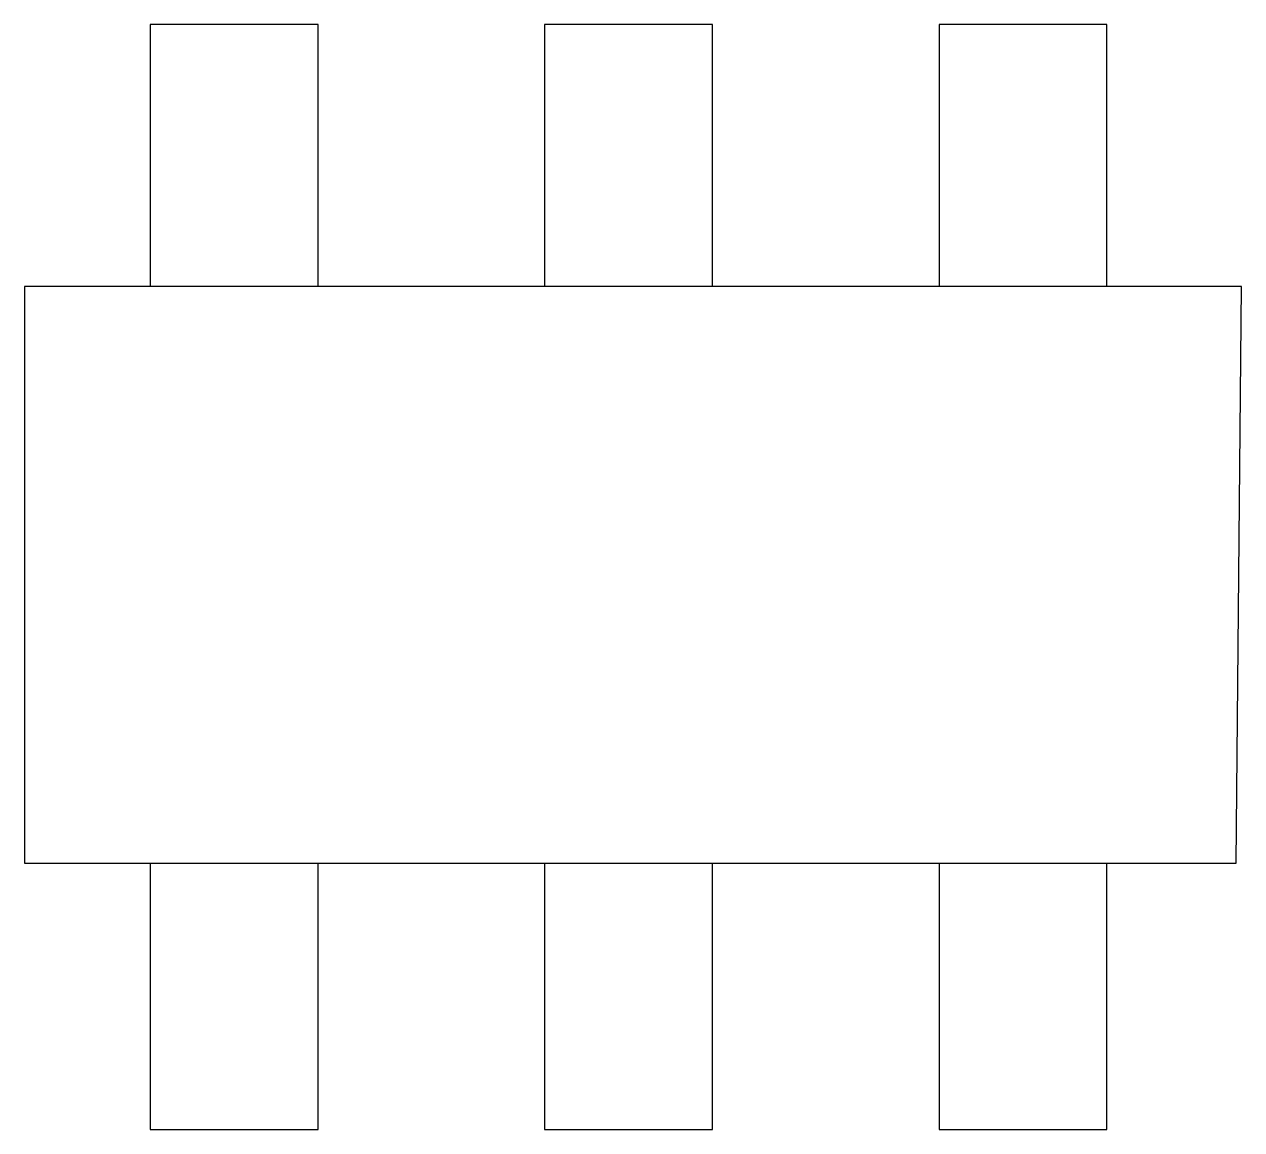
# Model space of a CAD drawing. Header units: millimetres. Extents: x 573 to 698, y 194 to 280.
# Drawn here: x 638.063 to 640.964, y 253.097 to 255.731 of the extents above; entities that cross this region are included whole.
import ezdxf

# ---------------------------------------------------------------- set-up
doc = ezdxf.new("R2010")
doc.units = ezdxf.units.MM
doc.header["$LTSCALE"] = 30.734
doc.layers.get('0').update_dxf_attribs({"linetype": 'CONTINUOUS'})

msp = doc.modelspace()

# ---------------------------------------------------------------- linework, layer by layer
at = {"color": 7, "linetype": 'Continuous'}
for p, q in [((638.3629, 255.7307), (638.3629, 255.1057)), ((638.7629, 255.7307), (638.3629, 255.7307)), ((638.7629, 255.1057), (638.7629, 255.7307)), ((639.3027, 255.7307), (639.3027, 255.1057)), ((639.7027, 255.7307), (639.3027, 255.7307)), ((639.7027, 255.1057), (639.7027, 255.7307)), ((640.2425, 255.7307), (640.2425, 255.1057)), ((640.6425, 255.7307), (640.2425, 255.7307)), ((640.6425, 255.1057), (640.6425, 255.7307)), ((638.0629, 255.1057), (638.0629, 253.7319)), ((640.9636, 255.1057), (638.0629, 255.1057)), ((640.9505, 253.7319), (640.9636, 255.1057)), ((638.0629, 253.7319), (640.9505, 253.7319)), ((638.3629, 253.7319), (638.3629, 253.0969)), ((638.7629, 253.0969), (638.7629, 253.7319)), ((639.3027, 253.7319), (639.3027, 253.0969)), ((639.7027, 253.0969), (639.7027, 253.7319)), ((640.2425, 253.7319), (640.2425, 253.0969)), ((640.6425, 253.0969), (640.6425, 253.7319)), ((638.3629, 253.0969), (638.7629, 253.0969)), ((639.3027, 253.0969), (639.7027, 253.0969)), ((640.2425, 253.0969), (640.6425, 253.0969))]:
    msp.add_line(p, q, dxfattribs=at)

doc.saveas('drawing.dxf')
